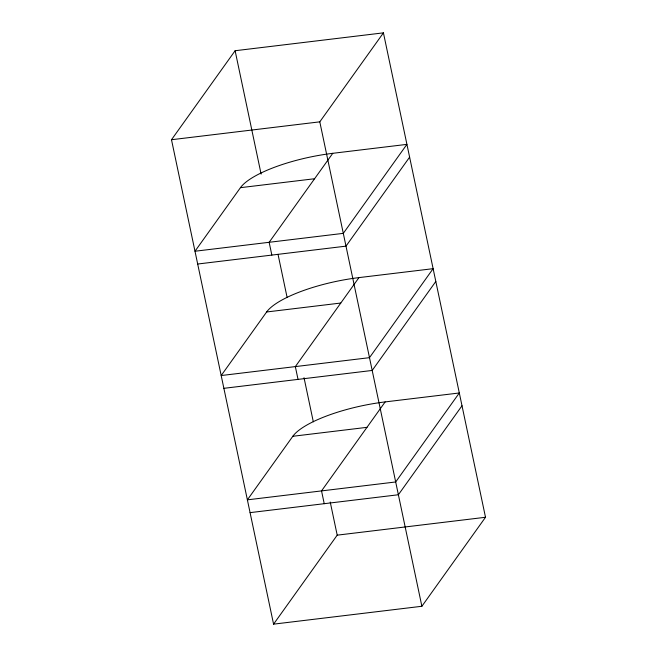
<?xml version="1.0" encoding="UTF-8"?>
<svg xmlns="http://www.w3.org/2000/svg" width="657" height="657" viewBox="0 0 657 657"><rect width="100%" height="100%" fill="white"/><g stroke="black" fill="none" stroke-linecap="round" stroke-linejoin="round"><path stroke-width="0.99" d="M171.493 139.727L235.116 50.729L383.425 32.85L485.507 517.273L421.884 606.271L273.575 624.15L171.493 139.727L319.795 121.841L383.425 32.85M240.437 187.672L194.998 251.237L343.299 233.358L406.921 144.368L332.771 153.311A77.887 22.124 -11.9 0 0 240.437 187.672L314.588 178.737M332.771 153.311L269.148 242.302L271.842 255.088M266.635 311.976L221.187 375.541L369.489 357.663L433.119 268.672L358.968 277.607A77.887 22.124 -11.9 0 0 266.635 311.976L340.786 303.033M409.615 157.154L345.993 246.145L197.691 264.024M358.968 277.607L295.338 366.606L298.032 379.393M292.833 436.281L247.385 499.846L395.686 481.967L459.309 392.976L385.158 401.912A77.887 22.124 -11.9 0 0 292.833 436.281L366.984 427.337M435.813 281.459L372.182 370.449L223.881 388.328M385.158 401.912L321.536 490.902L324.23 503.689M273.575 624.15L337.205 535.159L330.233 502.063M462.002 405.763L398.38 494.754L250.079 512.632M337.205 535.159L485.507 517.273M319.795 121.841L421.884 606.271M235.116 50.729L261.116 174.097M278.026 254.333L287.109 297.457M304.019 377.693L313.323 421.827"/></g></svg>
